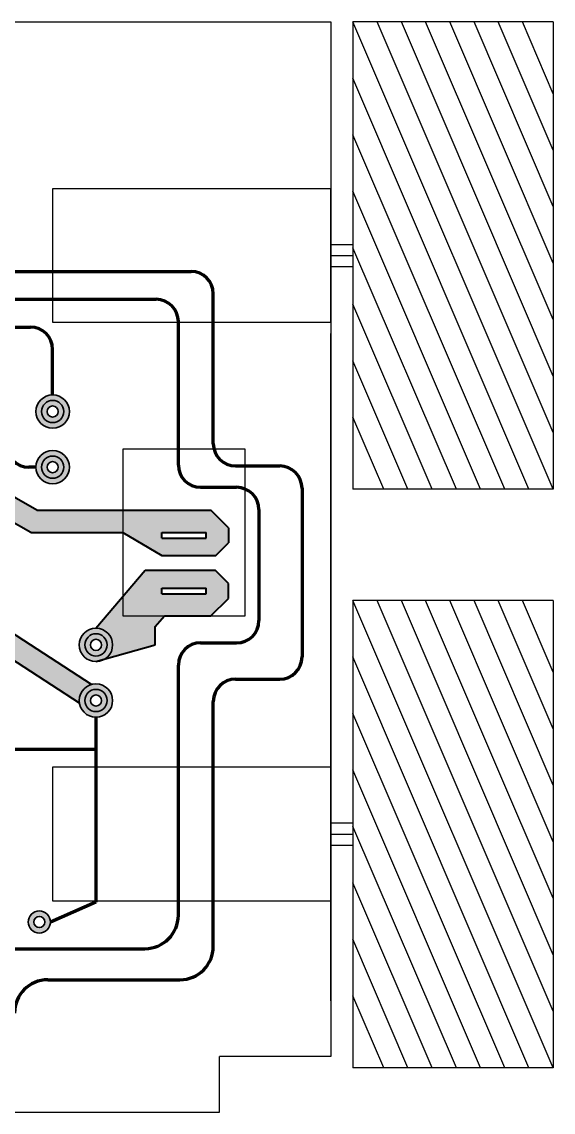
# Model space of a CAD drawing. Header units: millimetres. Extents: x 354 to 1075, y 97 to 298.
# Drawn here: x 1027.2 to 1075, y 96.8 to 194.8 of the extents above; entities that cross this region are included whole.
import ezdxf

# ---------------------------------------------------------------- set-up
doc = ezdxf.new("R2010")
doc.units = ezdxf.units.MM
for name, color, linetype, lineweight in [('alimentacion', 110, 'Continuous', 40), ('ribetes', 12, 'Continuous', 100), ('TALADRO', 210, 'Continuous', 35)]:
    doc.layers.add(name, color=color, linetype=linetype, lineweight=lineweight)
for name, color, linetype in [('motores', 160, 'Continuous'), ('placas', 80, 'Continuous'), ('ruedas', 160, 'Continuous')]:
    doc.layers.add(name, color=color, linetype=linetype)

msp = doc.modelspace()

# ---------------------------------------------------------------- hatches: boundary and pattern name
at = {"layer": 'alimentacion'}
h = msp.add_hatch(color=256, dxfattribs=at)
h.dxf.hatch_style = 1
h.paths.add_polyline_path([(1021.962, 154.742), (1021.499, 155.349), (1010.185, 155.349, -0.414214), (1011.685, 153.849, -0.414214), (1010.185, 152.349), (1022.007, 152.349), (1027.997, 148.947), (1036.275, 148.947), (1039.775, 146.888), (1044.631, 146.888), (1045.775, 148.032), (1045.775, 149.361), (1044.189, 150.947), (1036.275, 150.947), (1028.525, 150.947)])
h.paths.add_polyline_path([(1039.775, 148.947), (1043.775, 148.947), (1043.775, 148.447), (1039.775, 148.447)], flags=16)
h = msp.add_hatch(color=256, dxfattribs=at)
h.dxf.hatch_style = 1
h.paths.add_polyline_path([(1040.022, 141.447), (1044.189, 141.447), (1045.775, 143.032), (1045.775, 144.361), (1044.571, 145.565), (1038.292, 145.565), (1033.856, 140.349, -0.414214), (1035.356, 138.849, -0.261174), (1034.639, 137.57), (1039.184, 138.849), (1039.184, 140.489)])
h.paths.add_polyline_path([(1039.775, 143.447), (1039.775, 143.947), (1043.775, 143.947), (1043.775, 143.447)], flags=16)
h = msp.add_hatch(color=256, dxfattribs=at)
h.dxf.hatch_style = 1
h.paths.add_polyline_path([(1018.635, 144.881), (1014.962, 144.881, -0.414214), (1016.462, 143.381, -0.414214), (1014.962, 141.881), (1019.592, 141.881), (1032.375, 133.616, -0.038962), (1032.356, 133.849, -0.337974), (1033.461, 135.296)])
at = {"layer": 'TALADRO'}
h = msp.add_hatch(color=256, dxfattribs=at)
h.dxf.hatch_style = 1
h.paths.add_polyline_path([(1028.962, 159.822, -0.414214), (1029.962, 160.822), (1029.962, 161.322, 0.414214), (1028.462, 159.822, 1), (1031.462, 159.822, 0.414214), (1029.962, 161.322), (1029.962, 160.822, -0.414214), (1030.962, 159.822, -1)])
h.paths.add_polyline_path([(1030.962, 154.822, -1), (1028.962, 154.822), (1028.462, 154.822, 1), (1031.462, 154.822, 1), (1028.462, 154.822), (1028.962, 154.822, -1)])
h = msp.add_hatch(color=256, dxfattribs=at)
h.dxf.hatch_style = 1
h.paths.add_polyline_path([(1030.962, 159.822, 1), (1028.962, 159.822, 1)])
h.paths.add_polyline_path([(1030.462, 159.822, 1), (1029.462, 159.822, 1)], flags=16)
h.paths.add_polyline_path([(1030.962, 154.822, 1), (1028.962, 154.822, 1)])
h.paths.add_polyline_path([(1030.462, 154.822, 1), (1029.462, 154.822, 1)], flags=16)
h = msp.add_hatch(color=256, dxfattribs=at)
h.dxf.hatch_style = 1
h.paths.add_polyline_path([(1032.856, 138.849, -0.414214), (1033.856, 139.849), (1033.856, 140.349, 0.414214), (1032.356, 138.849, 1), (1035.356, 138.849, 0.414214), (1033.856, 140.349), (1033.856, 139.849, -0.414214), (1034.856, 138.849, -1)])
h.paths.add_polyline_path([(1034.856, 133.849, -1), (1032.856, 133.849), (1032.356, 133.849, 1), (1035.356, 133.849, 1), (1032.356, 133.849), (1032.856, 133.849, -1)])
h = msp.add_hatch(color=256, dxfattribs=at)
h.dxf.hatch_style = 1
h.paths.add_polyline_path([(1034.856, 138.849, 1), (1032.856, 138.849, 1)])
h.paths.add_polyline_path([(1034.356, 138.849, 1), (1033.356, 138.849, 1)], flags=16)
h.paths.add_polyline_path([(1034.856, 133.849, 1), (1032.856, 133.849, 1)])
h.paths.add_polyline_path([(1034.356, 133.849, 1), (1033.356, 133.849, 1)], flags=16)
h = msp.add_hatch(color=256, dxfattribs=at)
h.dxf.hatch_style = 1
h.paths.add_polyline_path([(1029.76, 113.943, 1), (1027.76, 113.943, 1)])
h.paths.add_polyline_path([(1029.26, 113.943, 1), (1028.26, 113.943, 1)], flags=16)

# ---------------------------------------------------------------- linework, layer by layer
for p, q in [((934.962, 194.849), (1054.962, 194.849)), ((1054.962, 194.849), (1054.962, 136.849)), ((1054.962, 174.849), (1056.962, 174.849)), ((1054.962, 173.849), (1056.962, 173.849)), ((1054.962, 172.849), (1056.962, 172.849)), ((1054.962, 136.849), (1054.962, 166.849)), ((1054.962, 106.849), (1054.962, 136.849)), ((1054.962, 136.849), (1054.962, 106.849)), ((1054.962, 122.849), (1056.962, 122.849)), ((1054.962, 121.849), (1056.962, 121.849)), ((1054.962, 120.849), (1056.962, 120.849)), ((1054.962, 106.849), (1054.962, 101.849)), ((1044.962, 96.849), (1044.962, 101.849)), ((1054.962, 101.849), (1044.962, 101.849)), ((944.962, 96.849), (1044.962, 96.849))]:
    msp.add_line(p, q)
at = {"layer": 'alimentacion'}
for p, q in [((1028.525, 150.947), (1021.962, 154.742)), ((1027.997, 148.947), (1022.007, 152.349)), ((1028.525, 150.947), (1036.275, 150.947)), ((1036.275, 150.947), (1044.189, 150.947)), ((1045.775, 149.361), (1044.189, 150.947)), ((1045.775, 149.361), (1045.775, 148.032)), ((1027.997, 148.947), (1036.275, 148.947)), ((1036.275, 148.947), (1039.775, 146.888)), ((1039.775, 148.447), (1039.775, 148.947)), ((1039.775, 148.947), (1043.775, 148.947)), ((1039.775, 148.447), (1043.775, 148.447)), ((1043.775, 148.447), (1043.775, 148.947)), ((1044.631, 146.888), (1045.775, 148.032)), ((1039.775, 146.888), (1044.631, 146.888)), ((1033.856, 140.349), (1038.292, 145.565)), ((1038.292, 145.565), (1044.571, 145.565)), ((1045.775, 144.361), (1044.571, 145.565)), ((1033.461, 135.296), (1018.635, 144.881)), ((1045.775, 143.032), (1045.775, 144.361)), ((1039.775, 143.447), (1039.775, 143.947)), ((1039.775, 143.947), (1043.775, 143.947)), ((1039.775, 143.447), (1043.775, 143.447)), ((1043.775, 143.447), (1043.775, 143.947)), ((1044.189, 141.447), (1045.775, 143.032)), ((1032.375, 133.616), (1019.592, 141.881)), ((1039.184, 140.489), (1040.022, 141.447)), ((1040.022, 141.447), (1044.189, 141.447)), ((1039.184, 138.849), (1039.184, 140.489)), ((1033.856, 137.349), (1039.184, 138.849))]:
    msp.add_line(p, q, dxfattribs=at)
at = {"layer": 'motores'}
for p, q in [((1054.962, 179.849), (1029.962, 179.849)), ((1029.962, 179.849), (1029.962, 167.849)), ((1054.962, 167.849), (1054.962, 179.849)), ((1029.962, 167.849), (1054.962, 167.849)), ((1029.962, 127.849), (1029.962, 115.849)), ((1054.962, 127.849), (1029.962, 127.849)), ((1054.962, 115.849), (1054.962, 127.849)), ((1029.962, 115.849), (1054.962, 115.849))]:
    msp.add_line(p, q, dxfattribs=at)
at = {"layer": 'placas'}
for p, q in [((1047.275, 156.447), (1036.275, 156.447)), ((1036.275, 156.447), (1036.275, 141.447)), ((1047.275, 141.447), (1047.275, 156.447)), ((1036.275, 141.447), (1047.275, 141.447))]:
    msp.add_line(p, q, dxfattribs=at)
at = {"layer": 'ribetes', "lineweight": 158}
for p, q in [((1010.23, 172.408), (1042.405, 172.408)), ((1010.23, 169.908), (1039.26, 169.908)), ((1044.405, 156.931), (1044.405, 170.408)), ((1041.26, 155.014), (1041.26, 167.908)), ((1010.23, 167.408), (1027.962, 167.408)), ((1029.962, 161.322), (1029.962, 165.408)), ((1046.405, 154.931), (1050.382, 154.931)), ((1028.462, 154.822), (1027.832, 154.822)), ((1043.26, 153.014), (1046.501, 153.014)), ((1052.382, 152.931), (1052.382, 137.767)), ((1048.501, 151.014), (1048.501, 141.031)), ((1043.26, 139.031), (1046.501, 139.031)), ((1041.26, 114.546), (1041.26, 137.031)), ((1046.405, 135.767), (1050.382, 135.767)), ((1044.405, 111.75), (1044.405, 133.767)), ((1025.89, 111.546), (1038.26, 111.546)), ((1029.531, 108.75), (1041.405, 108.75))]:
    msp.add_line(p, q, dxfattribs=at)
at = {"layer": 'ribetes'}
for p, q in [((1033.856, 132.349), (1033.856, 129.466)), ((1021.758, 129.466), (1033.856, 129.466)), ((1033.856, 129.466), (1033.856, 115.72)), ((1033.856, 115.72), (1029.76, 113.943))]:
    msp.add_line(p, q, dxfattribs=at)
at = {"layer": 'ribetes', "lineweight": 158}
for centre, radius, start, end in [((1042.405, 170.408), 2, 0, 90), ((1039.26, 167.908), 2, 0, 90), ((1027.962, 165.408), 2, 0, 90), ((1027.832, 156.822), 2, 180, 270), ((1046.405, 156.931), 2, 180, 270), ((1043.26, 155.014), 2, 180, 270), ((1050.382, 152.931), 2, 0, 90), ((1046.501, 151.014), 2, 0, 90), ((1046.501, 141.031), 2, 270, 0), ((1043.26, 137.031), 2, 90, 180), ((1050.382, 137.767), 2, 270, 0), ((1046.405, 133.767), 2, 90, 180), ((1038.26, 114.546), 3, 270, 0), ((1041.405, 111.75), 3, 270, 360), ((1029.531, 105.75), 3, 90, 180)]:
    msp.add_arc(centre, radius, start, end, dxfattribs=at)
at = {"layer": 'ruedas'}
for p, q in [((1074.962, 194.849), (1056.962, 194.849)), ((1056.962, 194.849), (1056.962, 152.849)), ((1074.962, 152.849), (1056.962, 194.849)), ((1074.962, 157.926), (1059.138, 194.849)), ((1074.962, 163.004), (1061.314, 194.849)), ((1074.962, 168.081), (1063.49, 194.849)), ((1074.962, 173.158), (1065.666, 194.849)), ((1074.962, 178.235), (1067.842, 194.849)), ((1074.962, 183.312), (1070.017, 194.849)), ((1074.962, 188.39), (1072.193, 194.849)), ((1074.962, 194.849), (1074.962, 152.849)), ((1072.786, 152.849), (1056.962, 189.772)), ((1070.61, 152.849), (1056.962, 184.695)), ((1068.434, 152.849), (1056.962, 179.618)), ((1066.258, 152.849), (1056.962, 174.541)), ((1064.082, 152.849), (1056.962, 169.463)), ((1061.906, 152.849), (1056.962, 164.386)), ((1059.73, 152.849), (1056.962, 159.309)), ((1074.962, 152.849), (1056.962, 152.849)), ((1074.962, 142.849), (1056.962, 142.849)), ((1056.962, 142.849), (1056.962, 100.849)), ((1074.962, 100.849), (1056.962, 142.849)), ((1074.962, 105.926), (1059.138, 142.849)), ((1074.962, 111.004), (1061.314, 142.849)), ((1074.962, 116.081), (1063.49, 142.849)), ((1074.962, 121.158), (1065.666, 142.849)), ((1074.962, 126.235), (1067.842, 142.849)), ((1074.962, 131.312), (1070.017, 142.849)), ((1074.962, 136.39), (1072.193, 142.849)), ((1074.962, 142.849), (1074.962, 100.849)), ((1072.786, 100.849), (1056.962, 137.772)), ((1070.61, 100.849), (1056.962, 132.695)), ((1068.434, 100.849), (1056.962, 127.618)), ((1066.258, 100.849), (1056.962, 122.541)), ((1064.082, 100.849), (1056.962, 117.463)), ((1061.906, 100.849), (1056.962, 112.386)), ((1059.73, 100.849), (1056.962, 107.309)), ((1074.962, 100.849), (1056.962, 100.849))]:
    msp.add_line(p, q, dxfattribs=at)
at = {"layer": 'TALADRO'}
for centre, radius in [((1029.962, 159.822), 1.5), ((1029.962, 159.822), 1), ((1029.962, 159.822), 0.5), ((1029.962, 154.822), 1.5), ((1029.962, 154.822), 1), ((1029.962, 154.822), 0.5), ((1033.856, 138.849), 1.5), ((1033.856, 138.849), 1), ((1033.856, 138.849), 0.5), ((1033.856, 133.849), 1.5), ((1033.856, 133.849), 1), ((1033.856, 133.849), 0.5), ((1028.76, 113.943), 1), ((1028.76, 113.943), 0.5)]:
    msp.add_circle(centre, radius, dxfattribs=at)

doc.saveas('drawing.dxf')
